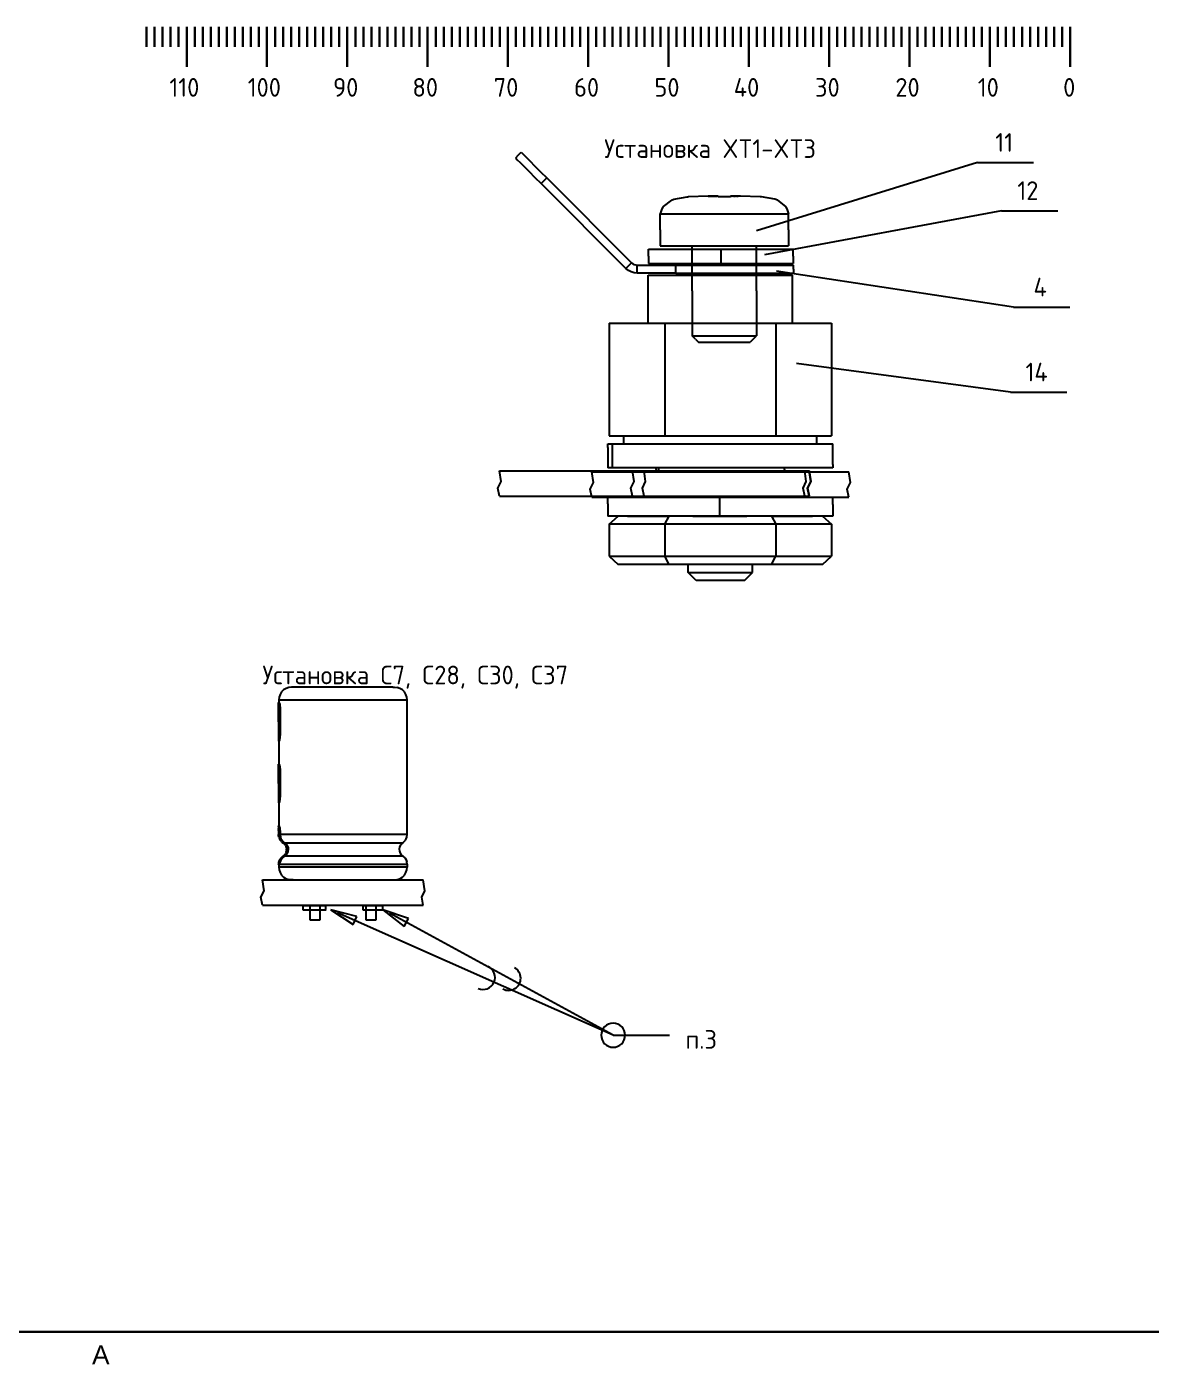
# Model space of a CAD drawing. Header units: inches. Extents: x 0 to 594, y -420 to 0.
# Drawn here: x 141.6 to 281.6, y -419 to -252.6 of the extents above; entities that cross this region are included whole.
import ezdxf

# ---------------------------------------------------------------- set-up
doc = ezdxf.new("R2010")
doc.units = ezdxf.units.IN
doc.header["$MEASUREMENT"] = 0
doc.styles.add('Arial0', font='arial.ttf', dxfattribs={"height": 3.644212})
doc.styles.add('GOST type B0', font='', dxfattribs={"height": 3.175})
doc.styles.get('GOST type B0').set_extended_font_data('GOST type B')

msp = doc.modelspace()

# ---------------------------------------------------------------- linework, layer by layer
at = {"color": 152, "true_color": 0x007ac0}
for p, q in [((156.56, -252.6), (156.56, -255.1)), ((156.56, -255.1), (156.56, -252.6)), ((157.56, -252.6), (157.56, -255.1)), ((157.56, -255.1), (157.56, -252.6)), ((158.56, -252.6), (158.56, -255.1)), ((158.56, -255.1), (158.56, -252.6)), ((159.56, -252.6), (159.56, -255.1)), ((159.56, -255.1), (159.56, -252.6)), ((160.56, -252.6), (160.56, -255.1)), ((160.56, -255.1), (160.56, -252.6)), ((161.56, -252.6), (161.56, -257.6)), ((161.56, -257.6), (161.56, -252.6)), ((161.56, -252.6), (161.56, -255.1)), ((161.56, -255.1), (161.56, -252.6)), ((162.56, -252.6), (162.56, -255.1)), ((162.56, -255.1), (162.56, -252.6)), ((163.56, -252.6), (163.56, -255.1)), ((163.56, -255.1), (163.56, -252.6)), ((164.56, -252.6), (164.56, -255.1)), ((164.56, -255.1), (164.56, -252.6)), ((165.56, -252.6), (165.56, -255.1)), ((165.56, -255.1), (165.56, -252.6)), ((166.56, -252.6), (166.56, -255.1)), ((166.56, -255.1), (166.56, -252.6)), ((167.56, -252.6), (167.56, -255.1)), ((167.56, -255.1), (167.56, -252.6)), ((168.56, -252.6), (168.56, -255.1)), ((168.56, -255.1), (168.56, -252.6)), ((169.56, -252.6), (169.56, -255.1)), ((169.56, -255.1), (169.56, -252.6)), ((170.56, -252.6), (170.56, -255.1)), ((170.56, -255.1), (170.56, -252.6)), ((171.56, -252.6), (171.56, -257.6)), ((171.56, -257.6), (171.56, -252.6)), ((171.56, -252.6), (171.56, -255.1)), ((171.56, -255.1), (171.56, -252.6)), ((172.56, -252.6), (172.56, -255.1)), ((172.56, -255.1), (172.56, -252.6)), ((173.56, -252.6), (173.56, -255.1)), ((173.56, -255.1), (173.56, -252.6)), ((174.56, -252.6), (174.56, -255.1)), ((174.56, -255.1), (174.56, -252.6)), ((175.56, -252.6), (175.56, -255.1)), ((175.56, -255.1), (175.56, -252.6)), ((176.56, -252.6), (176.56, -255.1)), ((176.56, -255.1), (176.56, -252.6)), ((177.56, -252.6), (177.56, -255.1)), ((177.56, -255.1), (177.56, -252.6)), ((178.56, -252.6), (178.56, -255.1)), ((178.56, -255.1), (178.56, -252.6)), ((179.56, -252.6), (179.56, -255.1)), ((179.56, -255.1), (179.56, -252.6)), ((180.56, -252.6), (180.56, -255.1)), ((180.56, -255.1), (180.56, -252.6)), ((181.56, -252.6), (181.56, -257.6)), ((181.56, -257.6), (181.56, -252.6)), ((181.56, -252.6), (181.56, -255.1)), ((181.56, -255.1), (181.56, -252.6)), ((182.56, -252.6), (182.56, -255.1)), ((182.56, -255.1), (182.56, -252.6)), ((183.56, -252.6), (183.56, -255.1)), ((183.56, -255.1), (183.56, -252.6)), ((184.56, -252.6), (184.56, -255.1)), ((184.56, -255.1), (184.56, -252.6)), ((185.56, -252.6), (185.56, -255.1)), ((185.56, -255.1), (185.56, -252.6)), ((186.56, -252.6), (186.56, -255.1)), ((186.56, -255.1), (186.56, -252.6)), ((187.56, -252.6), (187.56, -255.1)), ((187.56, -255.1), (187.56, -252.6)), ((188.56, -252.6), (188.56, -255.1)), ((188.56, -255.1), (188.56, -252.6)), ((189.56, -252.6), (189.56, -255.1)), ((189.56, -255.1), (189.56, -252.6)), ((190.56, -252.6), (190.56, -255.1)), ((190.56, -255.1), (190.56, -252.6)), ((191.56, -252.6), (191.56, -257.6)), ((191.56, -257.6), (191.56, -252.6)), ((191.56, -252.6), (191.56, -255.1)), ((191.56, -255.1), (191.56, -252.6)), ((192.56, -252.6), (192.56, -255.1)), ((192.56, -255.1), (192.56, -252.6)), ((193.56, -252.6), (193.56, -255.1)), ((193.56, -255.1), (193.56, -252.6)), ((194.56, -252.6), (194.56, -255.1)), ((194.56, -255.1), (194.56, -252.6)), ((195.56, -252.6), (195.56, -255.1)), ((195.56, -255.1), (195.56, -252.6)), ((196.56, -252.6), (196.56, -255.1)), ((196.56, -255.1), (196.56, -252.6)), ((197.56, -252.6), (197.56, -255.1)), ((197.56, -255.1), (197.56, -252.6)), ((198.56, -252.6), (198.56, -255.1)), ((198.56, -255.1), (198.56, -252.6)), ((199.56, -252.6), (199.56, -255.1)), ((199.56, -255.1), (199.56, -252.6)), ((200.56, -252.6), (200.56, -255.1)), ((200.56, -255.1), (200.56, -252.6)), ((201.56, -252.6), (201.56, -257.6)), ((201.56, -257.6), (201.56, -252.6)), ((201.56, -252.6), (201.56, -255.1)), ((201.56, -255.1), (201.56, -252.6)), ((202.56, -252.6), (202.56, -255.1)), ((202.56, -255.1), (202.56, -252.6)), ((203.56, -252.6), (203.56, -255.1)), ((203.56, -255.1), (203.56, -252.6)), ((204.56, -252.6), (204.56, -255.1)), ((204.56, -255.1), (204.56, -252.6)), ((205.56, -252.6), (205.56, -255.1)), ((205.56, -255.1), (205.56, -252.6)), ((206.56, -252.6), (206.56, -255.1)), ((206.56, -255.1), (206.56, -252.6)), ((207.56, -252.6), (207.56, -255.1)), ((207.56, -255.1), (207.56, -252.6)), ((208.56, -252.6), (208.56, -255.1)), ((208.56, -255.1), (208.56, -252.6)), ((209.56, -252.6), (209.56, -255.1)), ((209.56, -255.1), (209.56, -252.6)), ((210.56, -252.6), (210.56, -255.1)), ((210.56, -255.1), (210.56, -252.6)), ((211.56, -252.6), (211.56, -257.6)), ((211.56, -257.6), (211.56, -252.6)), ((211.56, -252.6), (211.56, -255.1)), ((211.56, -255.1), (211.56, -252.6)), ((212.56, -252.6), (212.56, -255.1)), ((212.56, -255.1), (212.56, -252.6)), ((213.56, -252.6), (213.56, -255.1)), ((213.56, -255.1), (213.56, -252.6)), ((214.56, -252.6), (214.56, -255.1)), ((214.56, -255.1), (214.56, -252.6)), ((215.56, -252.6), (215.56, -255.1)), ((215.56, -255.1), (215.56, -252.6)), ((216.56, -252.6), (216.56, -255.1)), ((216.56, -255.1), (216.56, -252.6)), ((217.56, -252.6), (217.56, -255.1)), ((217.56, -255.1), (217.56, -252.6)), ((218.56, -252.6), (218.56, -255.1)), ((218.56, -255.1), (218.56, -252.6)), ((219.56, -252.6), (219.56, -255.1)), ((219.56, -255.1), (219.56, -252.6)), ((220.56, -252.6), (220.56, -255.1)), ((220.56, -255.1), (220.56, -252.6)), ((221.56, -252.6), (221.56, -257.6)), ((221.56, -257.6), (221.56, -252.6)), ((221.56, -252.6), (221.56, -255.1)), ((221.56, -255.1), (221.56, -252.6)), ((222.56, -252.6), (222.56, -255.1)), ((222.56, -255.1), (222.56, -252.6)), ((223.56, -252.6), (223.56, -255.1)), ((223.56, -255.1), (223.56, -252.6)), ((224.56, -252.6), (224.56, -255.1)), ((224.56, -255.1), (224.56, -252.6)), ((225.56, -252.6), (225.56, -255.1)), ((225.56, -255.1), (225.56, -252.6)), ((226.56, -252.6), (226.56, -255.1)), ((226.56, -255.1), (226.56, -252.6)), ((227.56, -252.6), (227.56, -255.1)), ((227.56, -255.1), (227.56, -252.6)), ((228.56, -252.6), (228.56, -255.1)), ((228.56, -255.1), (228.56, -252.6)), ((229.56, -252.6), (229.56, -255.1)), ((229.56, -255.1), (229.56, -252.6)), ((230.56, -252.6), (230.56, -255.1)), ((230.56, -255.1), (230.56, -252.6)), ((231.56, -252.6), (231.56, -257.6)), ((231.56, -257.6), (231.56, -252.6)), ((231.56, -252.6), (231.56, -255.1)), ((231.56, -255.1), (231.56, -252.6)), ((232.56, -252.6), (232.56, -255.1)), ((232.56, -255.1), (232.56, -252.6)), ((233.56, -252.6), (233.56, -255.1)), ((233.56, -255.1), (233.56, -252.6)), ((234.56, -252.6), (234.56, -255.1)), ((234.56, -255.1), (234.56, -252.6)), ((235.56, -252.6), (235.56, -255.1)), ((235.56, -255.1), (235.56, -252.6)), ((236.56, -252.6), (236.56, -255.1)), ((236.56, -255.1), (236.56, -252.6)), ((237.56, -252.6), (237.56, -255.1)), ((237.56, -255.1), (237.56, -252.6)), ((238.56, -252.6), (238.56, -255.1)), ((238.56, -255.1), (238.56, -252.6)), ((239.56, -252.6), (239.56, -255.1)), ((239.56, -255.1), (239.56, -252.6)), ((240.56, -252.6), (240.56, -255.1)), ((240.56, -255.1), (240.56, -252.6)), ((241.56, -252.6), (241.56, -257.6)), ((241.56, -257.6), (241.56, -252.6)), ((241.56, -252.6), (241.56, -255.1)), ((241.56, -255.1), (241.56, -252.6)), ((242.56, -252.6), (242.56, -255.1)), ((242.56, -255.1), (242.56, -252.6)), ((243.56, -252.6), (243.56, -255.1)), ((243.56, -255.1), (243.56, -252.6)), ((244.56, -252.6), (244.56, -255.1)), ((244.56, -255.1), (244.56, -252.6)), ((245.56, -252.6), (245.56, -255.1)), ((245.56, -255.1), (245.56, -252.6)), ((246.56, -252.6), (246.56, -255.1)), ((246.56, -255.1), (246.56, -252.6)), ((247.56, -252.6), (247.56, -255.1)), ((247.56, -255.1), (247.56, -252.6)), ((248.56, -252.6), (248.56, -255.1)), ((248.56, -255.1), (248.56, -252.6)), ((249.56, -252.6), (249.56, -255.1)), ((249.56, -255.1), (249.56, -252.6)), ((250.56, -252.6), (250.56, -255.1)), ((250.56, -255.1), (250.56, -252.6)), ((251.56, -252.6), (251.56, -257.6)), ((251.56, -257.6), (251.56, -252.6)), ((251.56, -252.6), (251.56, -255.1)), ((251.56, -255.1), (251.56, -252.6)), ((252.56, -252.6), (252.56, -255.1)), ((252.56, -255.1), (252.56, -252.6)), ((253.56, -252.6), (253.56, -255.1)), ((253.56, -255.1), (253.56, -252.6)), ((254.56, -252.6), (254.56, -255.1)), ((254.56, -255.1), (254.56, -252.6)), ((255.56, -252.6), (255.56, -255.1)), ((255.56, -255.1), (255.56, -252.6)), ((256.56, -252.6), (256.56, -255.1)), ((256.56, -255.1), (256.56, -252.6)), ((257.56, -252.6), (257.56, -255.1)), ((257.56, -255.1), (257.56, -252.6)), ((258.56, -252.6), (258.56, -255.1)), ((258.56, -255.1), (258.56, -252.6)), ((259.56, -252.6), (259.56, -255.1)), ((259.56, -255.1), (259.56, -252.6)), ((260.56, -252.6), (260.56, -255.1)), ((260.56, -255.1), (260.56, -252.6)), ((261.56, -252.6), (261.56, -257.6)), ((261.56, -257.6), (261.56, -252.6)), ((261.56, -252.6), (261.56, -255.1)), ((261.56, -255.1), (261.56, -252.6)), ((262.56, -252.6), (262.56, -255.1)), ((262.56, -255.1), (262.56, -252.6)), ((263.56, -252.6), (263.56, -255.1)), ((263.56, -255.1), (263.56, -252.6)), ((264.56, -252.6), (264.56, -255.1)), ((264.56, -255.1), (264.56, -252.6)), ((265.56, -252.6), (265.56, -255.1)), ((265.56, -255.1), (265.56, -252.6)), ((266.56, -252.6), (266.56, -255.1)), ((266.56, -255.1), (266.56, -252.6)), ((267.56, -252.6), (267.56, -255.1)), ((267.56, -255.1), (267.56, -252.6)), ((268.56, -252.6), (268.56, -255.1)), ((268.56, -255.1), (268.56, -252.6)), ((269.56, -252.6), (269.56, -255.1)), ((269.56, -255.1), (269.56, -252.6)), ((270.56, -252.6), (270.56, -255.1)), ((270.56, -255.1), (270.56, -252.6)), ((271.56, -252.6), (271.56, -257.6)), ((271.56, -257.6), (271.56, -252.6)), ((271.56, -252.6), (271.56, -255.1)), ((271.56, -255.1), (271.56, -252.6))]:
    msp.add_line(p, q, dxfattribs=at)
at = {"color": 18, "true_color": 0x000000}
for p, q in [((202.85, -268.58), (202.5, -268.93)), ((202.5, -268.93), (202.52, -268.95)), ((202.52, -268.95), (202.71, -269.14)), ((202.71, -269.14), (203.06, -269.49)), ((202.85, -268.58), (203.21, -268.22)), ((203.06, -269.49), (203.57, -270)), ((203.21, -268.22), (203.23, -268.25)), ((203.23, -268.25), (203.41, -268.43)), ((203.41, -268.43), (203.77, -268.79)), ((203.77, -268.79), (204.28, -269.29)), ((204.28, -269.29), (204.91, -269.93)), ((260, -269.5), (232.5, -278)), ((260, -269.5), (267, -269.5)), ((260, -269.5), (260, -269.5)), ((203.57, -270), (204.2, -270.63)), ((204.2, -270.63), (204.92, -271.35)), ((204.91, -269.93), (205.63, -270.64)), ((205.63, -270.64), (206.39, -271.4)), ((204.92, -271.35), (205.68, -272.11)), ((205.68, -272.11), (206.39, -271.4)), ((216.24, -282.67), (205.68, -272.11)), ((206.39, -271.4), (216.95, -281.96)), ((221.9, -274.18), (220.89, -274.98)), ((221.9, -274.18), (222.21, -274.06)), ((222.21, -274.06), (223.86, -273.77)), ((223.86, -273.77), (223.99, -273.76)), ((223.99, -273.76), (223.99, -273.76)), ((224.05, -273.76), (223.99, -273.76)), ((226.47, -273.67), (224.05, -273.76)), ((226.81, -273.67), (226.47, -273.67)), ((226.47, -273.67), (226.79, -273.67)), ((226.79, -273.67), (226.8, -273.67)), ((227.11, -273.67), (226.81, -273.67)), ((226.83, -273.67), (226.96, -273.67)), ((226.96, -273.67), (227.1, -273.67)), ((227.38, -273.67), (227.11, -273.67)), ((227.11, -273.67), (227.12, -273.67)), ((227.12, -273.67), (227.38, -273.67)), ((227.59, -273.67), (227.38, -273.67)), ((227.38, -273.67), (227.38, -273.67)), ((227.42, -273.67), (227.58, -273.67)), ((227.58, -273.67), (227.58, -273.67)), ((227.71, -273.67), (227.59, -273.67)), ((227.64, -273.67), (227.7, -273.67)), ((227.7, -273.67), (227.71, -273.67)), ((227.75, -273.67), (227.71, -273.67)), ((227.75, -273.76), (227.75, -273.67)), ((228.17, -273.76), (227.75, -273.76)), ((228.58, -273.76), (228.17, -273.76)), ((229.25, -273.76), (228.58, -273.76)), ((229.25, -273.67), (229.29, -273.67)), ((229.3, -273.67), (229.25, -273.67)), ((229.25, -273.67), (229.25, -273.76)), ((229.29, -273.67), (229.29, -273.67)), ((229.42, -273.67), (229.3, -273.67)), ((229.37, -273.67), (229.41, -273.67)), ((229.41, -273.67), (229.42, -273.67)), ((229.63, -273.67), (229.42, -273.67)), ((229.55, -273.67), (229.62, -273.67)), ((229.62, -273.67), (229.63, -273.67)), ((229.91, -273.67), (229.63, -273.67)), ((229.73, -273.67), (229.89, -273.67)), ((229.89, -273.67), (229.9, -273.67)), ((230.21, -273.67), (229.91, -273.67)), ((230.02, -273.67), (230.19, -273.67)), ((230.19, -273.67), (230.2, -273.67)), ((230.53, -273.67), (230.21, -273.67)), ((232.95, -273.76), (230.53, -273.67)), ((233, -273.76), (232.95, -273.76)), ((233.01, -273.76), (233, -273.76)), ((233.14, -273.77), (233.01, -273.76)), ((234.79, -274.06), (233.14, -273.77)), ((235.1, -274.18), (234.79, -274.06)), ((235.1, -274.18), (236.11, -274.98)), ((220.73, -275.25), (220.5, -275.86)), ((220.5, -275.86), (220.56, -275.86)), ((220.5, -277.86), (220.5, -275.86)), ((220.56, -275.86), (221.02, -275.86)), ((220.89, -274.98), (220.73, -275.25)), ((221.02, -275.86), (221.92, -275.86)), ((221.92, -275.86), (223.2, -275.86)), ((223.2, -275.86), (224.78, -275.86)), ((224.78, -275.86), (226.59, -275.86)), ((226.59, -275.86), (228.5, -275.86)), ((228.5, -275.86), (230.41, -275.86)), ((230.41, -275.86), (232.22, -275.86)), ((232.22, -275.86), (233.8, -275.86)), ((263, -275.5), (233.5, -281)), ((233.8, -275.86), (235.08, -275.86)), ((235.08, -275.86), (235.98, -275.86)), ((235.98, -275.86), (236.44, -275.86)), ((236.11, -274.98), (236.27, -275.25)), ((236.27, -275.25), (236.5, -275.86)), ((236.44, -275.86), (236.5, -275.86)), ((236.5, -277.86), (236.5, -275.86)), ((263, -275.5), (270, -275.5)), ((263, -275.5), (263, -275.5)), ((220.5, -277.86), (220.5, -279.86)), ((236.5, -277.86), (236.5, -279.86)), ((219.06, -280.26), (219.12, -280.26)), ((219.06, -281.16), (219.06, -280.26)), ((219.06, -281.16), (219.06, -282.06)), ((219.12, -280.26), (219.64, -280.26)), ((219.64, -280.26), (220.65, -280.26)), ((220.5, -279.86), (220.56, -279.86)), ((220.56, -279.86), (221.02, -279.86)), ((220.65, -280.26), (222.09, -280.26)), ((221.02, -279.86), (221.92, -279.86)), ((221.92, -279.86), (223.2, -279.86)), ((222.09, -280.26), (223.88, -280.26)), ((223.2, -279.86), (224.78, -279.86)), ((223.88, -280.26), (225.9, -280.26)), ((224.5, -285.46), (224.5, -279.86)), ((224.78, -279.86), (226.59, -279.86)), ((225.9, -280.26), (228.06, -280.26)), ((226.59, -279.86), (228.5, -279.86)), ((228.06, -280.26), (230.21, -280.26)), ((228.06, -280.26), (228.06, -282.06)), ((228.5, -279.86), (230.41, -279.86)), ((230.21, -280.26), (232.24, -280.26)), ((230.41, -279.86), (232.22, -279.86)), ((232.22, -279.86), (233.8, -279.86)), ((232.24, -280.26), (234.03, -280.26)), ((232.5, -285.46), (232.5, -279.86)), ((233.8, -279.86), (235.08, -279.86)), ((234.03, -280.26), (235.46, -280.26)), ((235.08, -279.86), (235.98, -279.86)), ((235.46, -280.26), (236.47, -280.26)), ((235.98, -279.86), (236.44, -279.86)), ((236.44, -279.86), (236.5, -279.86)), ((236.47, -280.26), (236.99, -280.26)), ((236.99, -280.26), (237.06, -280.26)), ((237.06, -281.16), (237.06, -280.26)), ((237.06, -281.16), (237.06, -282.06)), ((216.24, -282.67), (216.95, -281.96)), ((216.55, -282.92), (216.24, -282.67)), ((216.89, -283.11), (216.55, -282.92)), ((216.95, -281.96), (217.1, -282.09)), ((217.1, -282.09), (217.27, -282.18)), ((217.27, -282.18), (217.46, -282.24)), ((217.46, -282.24), (217.66, -282.26)), ((217.66, -282.26), (222.48, -282.26)), ((217.66, -283.26), (217.66, -282.26)), ((219.06, -282.06), (219.12, -282.06)), ((219.12, -282.06), (219.64, -282.06)), ((219.64, -282.06), (220.65, -282.06)), ((220.65, -282.06), (222.09, -282.06)), ((222.09, -282.06), (223.88, -282.06)), ((222.48, -283.26), (222.48, -282.26)), ((222.48, -282.26), (223.75, -282.26)), ((223.75, -282.26), (225.33, -282.26)), ((223.88, -282.06), (225.9, -282.06)), ((225.33, -282.26), (227.14, -282.26)), ((225.9, -282.06), (228.06, -282.06)), ((227.14, -282.26), (229.06, -282.26)), ((228.06, -282.06), (230.21, -282.06)), ((229.06, -282.26), (230.98, -282.26)), ((230.21, -282.06), (232.24, -282.06)), ((230.98, -282.26), (232.79, -282.26)), ((232.24, -282.06), (234.03, -282.06)), ((232.79, -282.26), (234.38, -282.26)), ((234.03, -282.06), (235.46, -282.06)), ((234.38, -282.26), (235.67, -282.26)), ((235.46, -282.06), (236.47, -282.06)), ((235.67, -282.26), (236.57, -282.26)), ((236.47, -282.06), (236.99, -282.06)), ((236.57, -282.26), (237.03, -282.26)), ((236.99, -282.06), (237.06, -282.06)), ((237.03, -282.26), (237.09, -282.26)), ((237.09, -282.76), (237.09, -282.26)), ((237.09, -282.76), (237.09, -283.26)), ((217.27, -283.22), (216.89, -283.11)), ((217.66, -283.26), (217.27, -283.22)), ((222.48, -283.26), (217.66, -283.26)), ((219, -283.5), (219.26, -283.5)), ((219, -289.5), (219, -283.5)), ((219.26, -283.5), (220.03, -283.5)), ((220.03, -283.5), (221.26, -283.5)), ((221.26, -283.5), (222.89, -283.5)), ((222.48, -283.26), (223.75, -283.26)), ((222.89, -283.5), (224.81, -283.5)), ((223.75, -283.26), (225.33, -283.26)), ((224.81, -283.5), (226.92, -283.5)), ((225.33, -283.26), (227.14, -283.26)), ((226.92, -283.5), (229.08, -283.5)), ((227.14, -283.26), (229.06, -283.26)), ((229.06, -283.26), (230.98, -283.26)), ((229.08, -283.5), (231.19, -283.5)), ((230.98, -283.26), (232.79, -283.26)), ((231.19, -283.5), (233.11, -283.5)), ((232.79, -283.26), (234.38, -283.26)), ((233.11, -283.5), (234.74, -283.5)), ((234.38, -283.26), (235.67, -283.26)), ((234.74, -283.5), (235.97, -283.5)), ((264.5, -287.5), (235, -283)), ((235.67, -283.26), (236.57, -283.26)), ((235.97, -283.5), (236.74, -283.5)), ((236.57, -283.26), (237.03, -283.26)), ((236.74, -283.5), (237, -283.5)), ((237, -289.5), (237, -283.5)), ((237.03, -283.26), (237.09, -283.26)), ((224.5, -285.46), (224.5, -291.06)), ((232.5, -285.46), (232.5, -291.06)), ((264.5, -287.5), (271.5, -287.5)), ((264.5, -287.5), (264.5, -287.5)), ((214.14, -289.5), (221.07, -289.5)), ((214.14, -289.5), (214.14, -303.5)), ((221.07, -289.5), (234.93, -289.5)), ((221.07, -289.5), (221.07, -303.5)), ((234.93, -289.5), (241.86, -289.5)), ((234.93, -289.5), (234.93, -303.5)), ((241.86, -289.5), (241.86, -303.5)), ((224.5, -291.06), (224.53, -291.06)), ((224.9, -291.46), (224.5, -291.06)), ((224.53, -291.06), (224.76, -291.06)), ((224.76, -291.06), (225.21, -291.06)), ((225.21, -291.06), (225.85, -291.06)), ((225.85, -291.06), (226.64, -291.06)), ((226.64, -291.06), (227.54, -291.06)), ((227.54, -291.06), (228.5, -291.06)), ((228.5, -291.06), (229.46, -291.06)), ((229.46, -291.06), (230.36, -291.06)), ((230.36, -291.06), (231.15, -291.06)), ((231.15, -291.06), (231.79, -291.06)), ((231.79, -291.06), (232.24, -291.06)), ((232.1, -291.46), (232.5, -291.06)), ((232.24, -291.06), (232.47, -291.06)), ((232.47, -291.06), (232.5, -291.06)), ((224.9, -291.46), (225.3, -291.86)), ((225.3, -291.86), (225.32, -291.86)), ((225.32, -291.86), (225.51, -291.86)), ((225.51, -291.86), (225.87, -291.86)), ((225.87, -291.86), (226.38, -291.86)), ((226.38, -291.86), (227.01, -291.86)), ((227.01, -291.86), (227.73, -291.86)), ((227.73, -291.86), (228.5, -291.86)), ((228.5, -291.86), (229.27, -291.86)), ((229.27, -291.86), (229.99, -291.86)), ((229.99, -291.86), (230.62, -291.86)), ((230.62, -291.86), (231.13, -291.86)), ((231.13, -291.86), (231.49, -291.86)), ((231.49, -291.86), (231.68, -291.86)), ((231.68, -291.86), (231.7, -291.86)), ((232.1, -291.46), (231.7, -291.86)), ((264.13, -298.08), (237.5, -294.5)), ((264.13, -298.08), (271.13, -298.08)), ((264.13, -298.08), (264.13, -298.08)), ((214, -304.5), (214.01, -304.5)), ((214, -304.94), (214, -304.5)), ((214.01, -304.5), (214.53, -304.5)), ((214.14, -303.5), (217.61, -303.5)), ((214.53, -304.5), (215.84, -304.5)), ((214.53, -304.5), (214.53, -307.5)), ((215.84, -304.5), (217.86, -304.5)), ((216, -304.5), (216, -303.5)), ((217.61, -303.5), (221.07, -303.5)), ((217.86, -304.5), (220.46, -304.5)), ((220.46, -304.5), (223.5, -304.5)), ((221.07, -303.5), (228, -303.5)), ((223.5, -304.5), (226.81, -304.5)), ((226.81, -304.5), (230.18, -304.5)), ((228, -303.5), (234.93, -303.5)), ((230.18, -304.5), (233.43, -304.5)), ((233.43, -304.5), (236.36, -304.5)), ((234.93, -303.5), (238.39, -303.5)), ((236.36, -304.5), (238.8, -304.5)), ((238.39, -303.5), (241.86, -303.5)), ((238.8, -304.5), (240.62, -304.5)), ((240, -304.5), (240, -303.5)), ((240.62, -304.5), (241.7, -304.5)), ((241.7, -304.5), (242, -304.5)), ((242, -307.06), (242, -304.5)), ((214, -304.94), (214, -307.5)), ((200.5, -307.86), (239.09, -307.86)), ((200.7, -309.2), (200.5, -307.86)), ((214.01, -307.5), (214, -307.5)), ((214.53, -307.5), (214.01, -307.5)), ((215.84, -307.5), (214.53, -307.5)), ((217.86, -307.5), (215.84, -307.5)), ((217.06, -307.86), (239.06, -307.86)), ((217.26, -309.2), (217.06, -307.86)), ((220.46, -307.5), (217.86, -307.5)), ((218.5, -307.86), (238.5, -307.86)), ((218.7, -309.2), (218.5, -307.86)), ((220, -307.71), (220, -307.5)), ((220, -307.71), (220, -307.98)), ((220.31, -307.5), (220.31, -307.98)), ((223.5, -307.5), (220.46, -307.5)), ((226.81, -307.5), (223.5, -307.5)), ((230.18, -307.5), (226.81, -307.5)), ((233.43, -307.5), (230.18, -307.5)), ((236.36, -307.5), (233.43, -307.5)), ((236, -307.71), (236, -307.5)), ((236, -307.71), (236, -307.98)), ((238.8, -307.5), (236.36, -307.5)), ((238.7, -309.2), (238.5, -307.86)), ((240.62, -307.5), (238.8, -307.5)), ((239.26, -309.2), (239.06, -307.86)), ((239.29, -309.2), (239.09, -307.86)), ((241.7, -307.5), (240.62, -307.5)), ((242, -307.5), (241.7, -307.5)), ((242, -307.06), (242, -307.5)), ((200.3, -310), (200.7, -309.2)), ((211.8, -310.13), (212.2, -309.33)), ((212, -307.98), (244, -307.98)), ((212.2, -309.33), (212, -307.98)), ((216.86, -310), (217.26, -309.2)), ((218.3, -310), (218.7, -309.2)), ((238.3, -310), (238.7, -309.2)), ((238.86, -310), (239.26, -309.2)), ((238.89, -310), (239.29, -309.2)), ((243.8, -310.13), (244.2, -309.33)), ((244.2, -309.33), (244, -307.98)), ((200.5, -311), (200.3, -310)), ((200.5, -311), (239.09, -311)), ((212, -311.13), (211.8, -310.13)), ((212, -311.13), (244, -311.13)), ((214, -311.95), (214, -311.13)), ((217.06, -311), (216.86, -310)), ((217.06, -311), (239.06, -311)), ((218.5, -311), (218.3, -310)), ((218.5, -311), (238.5, -311)), ((227.94, -313.5), (227.94, -311.13)), ((238.5, -311), (238.3, -310)), ((239.06, -311), (238.86, -310)), ((239.09, -311), (238.89, -310)), ((242, -312.05), (242, -311.13)), ((244, -311.13), (243.8, -310.13)), ((214, -311.95), (214, -313.5)), ((242, -312.05), (242, -313.5)), ((214.1, -313.5), (214, -313.5)), ((214.89, -313.5), (214.1, -313.5)), ((214.14, -314.5), (215.3, -313.5)), ((221.07, -314.5), (214.14, -314.5)), ((214.14, -314.5), (214.14, -318.5)), ((216.44, -313.5), (214.89, -313.5)), ((218.67, -313.5), (216.44, -313.5)), ((216.44, -313.5), (221.44, -313.5)), ((221.44, -313.5), (218.67, -313.5)), ((221.07, -314.5), (221.65, -313.5)), ((234.93, -314.5), (221.07, -314.5)), ((221.07, -314.5), (221.07, -318.5)), ((224.59, -313.5), (221.44, -313.5)), ((227.94, -313.5), (224.59, -313.5)), ((224.59, -313.5), (231.29, -313.5)), ((231.29, -313.5), (227.94, -313.5)), ((234.45, -313.5), (231.29, -313.5)), ((234.35, -313.5), (234.93, -314.5)), ((237.24, -313.5), (234.45, -313.5)), ((234.45, -313.5), (239.49, -313.5)), ((241.86, -314.5), (234.93, -314.5)), ((234.93, -314.5), (234.93, -318.5)), ((239.49, -313.5), (237.24, -313.5)), ((241.07, -313.5), (239.49, -313.5)), ((240.7, -313.5), (241.86, -314.5)), ((241.89, -313.5), (241.07, -313.5)), ((241.86, -314.5), (241.86, -318.5)), ((242, -313.5), (241.89, -313.5)), ((214.14, -318.5), (215.3, -319.5)), ((214.14, -318.5), (221.07, -318.5)), ((221.65, -319.5), (215.3, -319.5)), ((221.65, -319.5), (221.07, -318.5)), ((221.07, -318.5), (234.93, -318.5)), ((234.35, -319.5), (221.65, -319.5)), ((224, -320.5), (224, -319.5)), ((232, -320.5), (232, -319.5)), ((234.35, -319.5), (234.93, -318.5)), ((240.7, -319.5), (234.35, -319.5)), ((234.93, -318.5), (241.86, -318.5)), ((240.7, -319.5), (241.86, -318.5)), ((224, -320.5), (224.12, -320.5)), ((225, -321.5), (224, -320.5)), ((224.12, -320.5), (224.46, -320.5)), ((224.46, -320.5), (225.01, -320.5)), ((225.01, -320.5), (225.73, -320.5)), ((225.73, -320.5), (226.58, -320.5)), ((226.58, -320.5), (227.52, -320.5)), ((227.52, -320.5), (228.48, -320.5)), ((228.48, -320.5), (229.42, -320.5)), ((229.42, -320.5), (230.27, -320.5)), ((230.27, -320.5), (230.99, -320.5)), ((230.99, -320.5), (231.54, -320.5)), ((231, -321.5), (232, -320.5)), ((231.54, -320.5), (231.88, -320.5)), ((231.88, -320.5), (232, -320.5)), ((225.09, -321.5), (225, -321.5)), ((225.34, -321.5), (225.09, -321.5)), ((225.75, -321.5), (225.34, -321.5)), ((226.3, -321.5), (225.75, -321.5)), ((226.94, -321.5), (226.3, -321.5)), ((227.64, -321.5), (226.94, -321.5)), ((228.36, -321.5), (227.64, -321.5)), ((229.06, -321.5), (228.36, -321.5)), ((229.7, -321.5), (229.06, -321.5)), ((230.25, -321.5), (229.7, -321.5)), ((230.66, -321.5), (230.25, -321.5)), ((230.91, -321.5), (230.66, -321.5)), ((231, -321.5), (230.91, -321.5)), ((173.06, -336.02), (173.02, -336.38)), ((173.18, -335.68), (173.06, -336.02)), ((173.37, -335.38), (173.18, -335.68)), ((173.62, -335.13), (173.37, -335.38)), ((173.93, -334.94), (173.62, -335.13)), ((174.26, -334.82), (173.93, -334.94)), ((174.62, -334.78), (174.26, -334.82)), ((174.81, -334.78), (174.62, -334.78)), ((175.35, -334.78), (174.81, -334.78)), ((176.23, -334.78), (175.35, -334.78)), ((177.38, -334.78), (176.23, -334.78)), ((178.75, -334.78), (177.38, -334.78)), ((180.25, -334.78), (178.75, -334.78)), ((181.79, -334.78), (180.25, -334.78)), ((183.29, -334.78), (181.79, -334.78)), ((184.66, -334.78), (183.29, -334.78)), ((185.81, -334.78), (184.66, -334.78)), ((186.69, -334.78), (185.81, -334.78)), ((187.23, -334.78), (186.69, -334.78)), ((187.23, -334.78), (187.42, -334.78)), ((187.23, -334.78), (187.78, -334.82)), ((187.42, -334.79), (187.42, -334.78)), ((188.11, -334.94), (187.78, -334.82)), ((188.42, -335.13), (188.11, -334.94)), ((188.67, -335.38), (188.42, -335.13)), ((188.86, -335.68), (188.67, -335.38)), ((188.98, -336.02), (188.86, -335.68)), ((189.02, -336.38), (188.98, -336.02)), ((173, -336.7), (173, -336.7)), ((173.04, -336.7), (173, -336.7)), ((173, -339.1), (173, -336.7)), ((173.02, -336.38), (173.02, -336.7)), ((173.02, -336.38), (173.25, -336.38)), ((173.06, -336.72), (173.04, -336.7)), ((173.06, -336.7), (173.04, -336.7)), ((173.06, -336.7), (173.09, -336.75)), ((173.09, -336.79), (173.06, -336.72)), ((173.09, -336.75), (173.12, -336.83)), ((173.11, -336.91), (173.09, -336.79)), ((173.14, -337.05), (173.11, -336.91)), ((173.12, -336.83), (173.14, -336.96)), ((173.14, -336.96), (173.16, -337.12)), ((173.15, -337.22), (173.14, -337.05)), ((173.16, -337.5), (173.15, -337.22)), ((173.16, -337.12), (173.18, -337.3)), ((173.16, -340.7), (173.16, -337.5)), ((173.18, -337.5), (173.16, -337.5)), ((173.18, -337.3), (173.18, -337.5)), ((173.18, -337.5), (173.18, -340.7)), ((173.25, -336.38), (173.94, -336.38)), ((173.94, -336.38), (175.03, -336.38)), ((175.03, -336.38), (176.48, -336.38)), ((176.48, -336.38), (178.18, -336.38)), ((178.18, -336.38), (180.06, -336.38)), ((180.06, -336.38), (181.98, -336.38)), ((181.98, -336.38), (183.86, -336.38)), ((183.86, -336.38), (185.56, -336.38)), ((185.56, -336.38), (187.01, -336.38)), ((187.01, -336.38), (188.1, -336.38)), ((188.1, -336.38), (188.79, -336.38)), ((188.79, -336.38), (189.02, -336.38)), ((189.02, -353.13), (189.02, -336.38)), ((173, -339.1), (173, -341.5)), ((173.12, -341.24), (173.14, -341.08)), ((173.16, -341.14), (173.13, -341.29)), ((173.14, -341.08), (173.16, -340.9)), ((173.16, -340.9), (173.16, -340.7)), ((173.18, -340.7), (173.16, -340.7)), ((173.17, -340.97), (173.16, -341.14)), ((173.18, -340.7), (173.17, -340.97)), ((173, -341.5), (173.04, -341.5)), ((173, -341.5), (173, -341.5)), ((173.02, -341.5), (173.02, -344.38)), ((173.04, -341.5), (173.07, -341.45)), ((173.06, -341.5), (173.04, -341.5)), ((173.08, -341.47), (173.06, -341.5)), ((173.07, -341.45), (173.1, -341.36)), ((173.11, -341.4), (173.08, -341.47)), ((173.1, -341.36), (173.12, -341.24)), ((173.13, -341.29), (173.11, -341.4)), ((173, -344.38), (173, -344.38)), ((173.04, -344.38), (173, -344.38)), ((173, -346.78), (173, -344.38)), ((173.06, -344.4), (173.04, -344.38)), ((173.06, -344.38), (173.04, -344.38)), ((173.06, -344.38), (173.09, -344.43)), ((173.09, -344.47), (173.06, -344.4)), ((173.09, -344.43), (173.12, -344.51)), ((173.11, -344.59), (173.09, -344.47)), ((173.12, -344.51), (173.14, -344.64)), ((173.14, -344.73), (173.11, -344.59)), ((173.14, -344.64), (173.16, -344.8)), ((173.15, -344.9), (173.14, -344.73)), ((173.16, -345.18), (173.15, -344.9)), ((173.16, -344.8), (173.18, -344.98)), ((173.16, -348.38), (173.16, -345.18)), ((173.18, -345.18), (173.16, -345.18)), ((173.18, -344.98), (173.18, -345.18)), ((173.18, -345.18), (173.18, -348.38)), ((173, -346.78), (173, -349.18)), ((173, -349.18), (173.04, -349.18)), ((173, -349.18), (173, -349.18)), ((173.02, -349.18), (173.02, -352.06)), ((173.04, -349.18), (173.07, -349.13)), ((173.06, -349.18), (173.04, -349.18)), ((173.08, -349.15), (173.06, -349.18)), ((173.07, -349.13), (173.1, -349.04)), ((173.11, -349.08), (173.08, -349.15)), ((173.1, -349.04), (173.12, -348.92)), ((173.13, -348.97), (173.11, -349.08)), ((173.12, -348.92), (173.14, -348.76)), ((173.16, -348.82), (173.13, -348.97)), ((173.14, -348.76), (173.16, -348.58)), ((173.16, -348.58), (173.16, -348.38)), ((173.18, -348.38), (173.16, -348.38)), ((173.17, -348.65), (173.16, -348.82)), ((173.18, -348.38), (173.17, -348.65)), ((173, -352.06), (173, -352.06)), ((173.04, -352.06), (173, -352.06)), ((173, -352.11), (173, -352.06)), ((173, -352.11), (173, -352.36)), ((173, -352.44), (173, -352.36)), ((173, -352.44), (173, -352.53)), ((173, -352.62), (173, -352.53)), ((173, -352.62), (173, -353.01)), ((173.06, -352.08), (173.04, -352.06)), ((173.06, -352.06), (173.04, -352.06)), ((173.06, -352.06), (173.09, -352.11)), ((173.09, -352.15), (173.06, -352.08)), ((173.09, -352.11), (173.12, -352.19)), ((173.11, -352.27), (173.09, -352.15)), ((173.14, -352.41), (173.11, -352.27)), ((173.12, -352.19), (173.14, -352.32)), ((173.14, -352.32), (173.16, -352.48)), ((173.15, -352.58), (173.14, -352.41)), ((173.16, -352.86), (173.15, -352.58)), ((173.16, -352.48), (173.18, -352.66)), ((173.16, -353.13), (173.16, -352.86)), ((173.18, -352.86), (173.16, -352.86)), ((173.18, -352.66), (173.18, -352.86)), ((173.18, -352.86), (173.18, -353.13)), ((173, -353.01), (173, -353.13)), ((173.02, -353.13), (173, -353.13)), ((173.01, -353.3), (173, -353.13)), ((173.04, -353.46), (173.01, -353.3)), ((173.16, -353.13), (173.02, -353.13)), ((173.04, -353.46), (173.08, -353.57)), ((173.08, -353.57), (173.13, -353.68)), ((173.13, -353.68), (173.18, -353.77)), ((173.2, -353.42), (173.16, -353.13)), ((173.18, -353.13), (173.23, -353.45)), ((173.8, -353.13), (173.18, -353.13)), ((173.18, -353.77), (173.24, -353.86)), ((173.29, -353.68), (173.2, -353.42)), ((173.23, -353.45), (173.3, -353.65)), ((173.31, -353.94), (173.24, -353.86)), ((173.48, -353.95), (173.29, -353.68)), ((173.3, -353.65), (173.42, -353.84)), ((173.31, -353.94), (173.38, -354.02)), ((173.38, -354.02), (173.47, -354.1)), ((173.42, -353.84), (173.56, -354)), ((173.47, -354.1), (173.55, -354.16)), ((173.73, -354.16), (173.48, -353.95)), ((173.55, -354.16), (173.57, -354.16)), ((173.66, -354.24), (173.55, -354.16)), ((173.56, -354), (173.74, -354.14)), ((173.57, -354.16), (173.73, -354.16)), ((173.8, -354.38), (173.66, -354.24)), ((173.73, -354.16), (173.92, -354.32)), ((173.74, -354.14), (173.94, -354.3)), ((173.74, -354.14), (174.34, -354.14)), ((174.86, -353.13), (173.8, -353.13)), ((173.88, -354.51), (173.8, -354.38)), ((173.88, -354.51), (173.95, -354.67)), ((173.92, -354.32), (174.07, -354.53)), ((173.94, -354.3), (174.09, -354.52)), ((174.07, -354.53), (174.16, -354.75)), ((174.09, -354.52), (174.18, -354.74)), ((174.34, -354.14), (175.34, -354.14)), ((176.28, -353.13), (174.86, -353.13)), ((175.34, -354.14), (176.67, -354.14)), ((177.98, -353.13), (176.28, -353.13)), ((176.67, -354.14), (178.26, -354.14)), ((179.87, -353.13), (177.98, -353.13)), ((178.26, -354.14), (180.01, -354.14)), ((181.82, -353.13), (179.87, -353.13)), ((180.01, -354.14), (181.82, -354.14)), ((183.73, -353.13), (181.82, -353.13)), ((181.82, -354.14), (183.59, -354.14)), ((183.59, -354.14), (185.2, -354.14)), ((185.48, -353.13), (183.73, -353.13)), ((185.2, -354.14), (186.57, -354.14)), ((186.95, -353.13), (185.48, -353.13)), ((186.57, -354.14), (187.61, -354.14)), ((188.08, -353.13), (186.95, -353.13)), ((187.61, -354.14), (188.25, -354.14)), ((188.23, -354.37), (188.07, -354.67)), ((188.78, -353.13), (188.08, -353.13)), ((188.47, -354.14), (188.23, -354.37)), ((188.25, -354.14), (188.47, -354.14)), ((188.47, -354.14), (188.65, -354)), ((188.65, -354), (188.79, -353.84)), ((189.02, -353.13), (188.78, -353.13)), ((188.79, -353.84), (188.9, -353.65)), ((188.9, -353.65), (188.98, -353.46)), ((188.98, -353.46), (189.02, -353.13)), ((173.13, -356.28), (173.18, -356.19)), ((173.18, -356.19), (173.27, -356.06)), ((173.27, -356.06), (173.39, -355.93)), ((173.28, -356.29), (173.44, -356.06)), ((173.46, -356.06), (173.3, -356.28)), ((173.39, -355.93), (173.55, -355.8)), ((173.44, -356.06), (173.57, -355.92)), ((173.46, -356.06), (173.44, -356.06)), ((173.59, -355.93), (173.46, -356.06)), ((173.64, -355.74), (173.55, -355.8)), ((173.57, -355.8), (173.55, -355.8)), ((173.57, -355.92), (173.73, -355.8)), ((173.73, -355.8), (173.57, -355.8)), ((173.74, -355.82), (173.59, -355.93)), ((173.74, -355.64), (173.64, -355.74)), ((173.97, -355.57), (173.73, -355.8)), ((173.82, -355.55), (173.74, -355.64)), ((173.99, -355.59), (173.74, -355.82)), ((174.34, -355.82), (173.74, -355.82)), ((173.82, -355.55), (173.89, -355.43)), ((173.94, -355.32), (173.89, -355.43)), ((173.94, -355.32), (173.97, -355.21)), ((173.98, -354.81), (173.95, -354.67)), ((173.99, -355.08), (173.97, -355.21)), ((174.13, -355.28), (173.97, -355.57)), ((173.98, -354.81), (174, -354.95)), ((173.99, -355.08), (174, -354.95)), ((174.15, -355.29), (173.99, -355.59)), ((174.18, -354.95), (174.13, -355.28)), ((174.2, -354.95), (174.15, -355.29)), ((174.16, -354.75), (174.18, -354.95)), ((174.18, -354.74), (174.2, -354.95)), ((175.34, -355.82), (174.34, -355.82)), ((176.67, -355.82), (175.34, -355.82)), ((178.26, -355.82), (176.67, -355.82)), ((180.01, -355.82), (178.26, -355.82)), ((181.82, -355.82), (180.01, -355.82)), ((183.59, -355.82), (181.82, -355.82)), ((185.2, -355.82), (183.59, -355.82)), ((186.57, -355.82), (185.2, -355.82)), ((187.61, -355.82), (186.57, -355.82)), ((188.25, -355.82), (187.61, -355.82)), ((188.07, -354.67), (188.02, -354.95)), ((188.02, -354.95), (188.05, -355.21)), ((188.05, -355.21), (188.13, -355.44)), ((188.13, -355.44), (188.28, -355.65)), ((188.47, -355.82), (188.25, -355.82)), ((188.28, -355.65), (188.47, -355.82)), ((188.47, -355.82), (188.75, -356.06)), ((188.75, -356.06), (188.89, -356.28)), ((173.01, -356.66), (173, -356.82)), ((173, -356.82), (173.01, -356.82)), ((173, -356.84), (173, -356.82)), ((173, -356.84), (173, -356.86)), ((173, -356.86), (173.04, -356.86)), ((173, -356.86), (173, -356.86)), ((173.04, -356.51), (173.01, -356.66)), ((173.01, -356.82), (173.07, -356.82)), ((173.02, -356.86), (173.02, -357.18)), ((173.02, -357.18), (173.06, -357.53)), ((173.25, -357.18), (173.02, -357.18)), ((173.04, -356.51), (173.07, -356.42)), ((173.04, -356.86), (173.07, -356.82)), ((173.06, -356.86), (173.04, -356.86)), ((173.09, -356.82), (173.06, -356.86)), ((173.06, -357.53), (173.18, -357.87)), ((173.07, -356.42), (173.13, -356.28)), ((173.07, -356.82), (173.11, -356.7)), ((173.13, -356.7), (173.09, -356.82)), ((173.09, -356.82), (173.56, -356.82)), ((173.11, -356.7), (173.18, -356.51)), ((173.2, -356.51), (173.13, -356.7)), ((173.18, -356.51), (173.28, -356.29)), ((173.18, -357.87), (173.37, -358.17)), ((173.3, -356.28), (173.2, -356.51)), ((173.94, -357.18), (173.25, -357.18)), ((173.56, -356.82), (174.47, -356.82)), ((175.03, -357.18), (173.94, -357.18)), ((174.47, -356.82), (175.76, -356.82)), ((176.48, -357.18), (175.03, -357.18)), ((175.76, -356.82), (177.35, -356.82)), ((178.18, -357.18), (176.48, -357.18)), ((177.35, -356.82), (179.15, -356.82)), ((180.06, -357.18), (178.18, -357.18)), ((179.15, -356.82), (181.06, -356.82)), ((181.98, -357.18), (180.06, -357.18)), ((181.06, -356.82), (182.97, -356.82)), ((183.86, -357.18), (181.98, -357.18)), ((182.97, -356.82), (184.76, -356.82)), ((185.56, -357.18), (183.86, -357.18)), ((184.76, -356.82), (186.34, -356.82)), ((187.01, -357.18), (185.56, -357.18)), ((186.34, -356.82), (187.61, -356.82)), ((188.1, -357.18), (187.01, -357.18)), ((187.61, -356.82), (188.5, -356.82)), ((188.79, -357.18), (188.1, -357.18)), ((188.5, -356.82), (188.96, -356.82)), ((188.67, -358.17), (188.86, -357.87)), ((189.02, -357.18), (188.79, -357.18)), ((188.86, -357.87), (188.98, -357.53)), ((188.89, -356.28), (188.98, -356.51)), ((188.96, -356.82), (189.02, -356.82)), ((189.02, -356.82), (188.98, -356.51)), ((188.98, -357.53), (189.02, -357.18)), ((189.02, -356.82), (189.02, -357.18)), ((171, -358.78), (191.02, -358.78)), ((171.2, -360.12), (171, -358.78)), ((173.37, -358.17), (173.62, -358.43)), ((173.62, -358.43), (173.93, -358.62)), ((173.93, -358.62), (174.26, -358.74)), ((174.81, -358.78), (174.26, -358.74)), ((174.62, -358.78), (174.62, -358.76)), ((187.23, -358.78), (187.78, -358.74)), ((187.42, -358.76), (187.42, -358.78)), ((187.78, -358.74), (188.11, -358.62)), ((188.11, -358.62), (188.42, -358.43)), ((188.42, -358.43), (188.67, -358.17)), ((191.22, -360.12), (191.02, -358.78)), ((170.8, -360.92), (171.2, -360.12)), ((171, -361.92), (170.8, -360.92)), ((190.82, -360.92), (191.22, -360.12)), ((191.02, -361.92), (190.82, -360.92)), ((171, -361.92), (191.02, -361.92)), ((176.92, -363.78), (176.92, -361.92)), ((178.12, -361.92), (178.12, -363.78)), ((179.5, -362.5), (182.29, -364.34)), ((182.74, -363.34), (179.5, -362.5)), ((214.66, -378.1), (180.33, -362.87)), ((183.92, -363.78), (183.92, -361.92)), ((185.12, -361.92), (185.12, -363.78)), ((186, -362.5), (188.64, -364.56)), ((189.16, -363.59), (186, -362.5)), ((176.94, -363.78), (176.92, -363.78)), ((177.02, -363.78), (176.94, -363.78)), ((177.13, -363.78), (177.02, -363.78)), ((177.27, -363.78), (177.13, -363.78)), ((177.43, -363.78), (177.27, -363.78)), ((177.61, -363.78), (177.43, -363.78)), ((177.77, -363.78), (177.61, -363.78)), ((177.91, -363.78), (177.77, -363.78)), ((178.02, -363.78), (177.91, -363.78)), ((178.1, -363.78), (178.02, -363.78)), ((178.12, -363.78), (178.1, -363.78)), ((182.29, -364.34), (182.74, -363.34)), ((183.94, -363.78), (183.92, -363.78)), ((184.02, -363.78), (183.94, -363.78)), ((184.13, -363.78), (184.02, -363.78)), ((184.27, -363.78), (184.13, -363.78)), ((184.43, -363.78), (184.27, -363.78)), ((184.61, -363.78), (184.43, -363.78)), ((184.77, -363.78), (184.61, -363.78)), ((184.91, -363.78), (184.77, -363.78)), ((185.02, -363.78), (184.91, -363.78)), ((185.1, -363.78), (185.02, -363.78)), ((185.12, -363.78), (185.1, -363.78)), ((214.66, -378.1), (186.8, -362.93)), ((188.64, -364.56), (189.16, -363.59)), ((214.66, -376.6), (214.66, -376.6)), ((214.66, -376.6), (214.66, -376.6)), ((213.16, -378.1), (213.16, -378.1)), ((213.16, -378.1), (213.16, -378.1)), ((214.66, -378.1), (221.66, -378.1)), ((214.66, -378.1), (214.66, -378.1)), ((216.16, -378.1), (216.16, -378.1)), ((216.16, -378.1), (216.16, -378.1)), ((214.66, -379.6), (214.66, -379.6)), ((214.66, -379.6), (214.66, -379.6)), ((589, -415), (5, -415)), ((20, -415), (589, -415))]:
    msp.add_line(p, q, dxfattribs=at)
at = {"color": 195, "true_color": 0x7030a0}
for p, q in [((176.08, -362), (176.03, -362.05)), ((176.03, -362.05), (176.03, -362.5)), ((176.03, -362.5), (178.93, -362.5)), ((178.9, -362), (176.08, -362)), ((178.9, -362.47), (178.9, -362)), ((178.93, -362.5), (178.9, -362.47)), ((183.5, -362), (183.5, -362.5)), ((186, -362), (183.5, -362)), ((183.5, -362.5), (186, -362.5)), ((186, -362.5), (186, -362))]:
    msp.add_line(p, q, dxfattribs=at)
at = {"color": 7, "true_color": 0xffffff}
msp.add_line((20, -415), (589, -415), dxfattribs=at)
at = {"color": 18, "true_color": 0x000000}
for centre, start, end in [((198.45, -370.91), 246.0689, 66.0689), ((201.65, -371.02), 241.4337, 61.4337), ((214.66, -378.1), 90, 180), ((214.66, -378.1), 90, 180), ((214.66, -378.1), 0, 90), ((214.66, -378.1), 0, 90), ((214.66, -378.1), 180, 270), ((214.66, -378.1), 180, 270), ((214.66, -378.1), 270, 0), ((214.66, -378.1), 270, 0)]:
    msp.add_arc(centre, 1.5, start, end, dxfattribs=at)

# ---------------------------------------------------------------- texts
at = {"color": 12, "true_color": 0xc00000, "style": 'GOST type B0'}
for s, height, p in [('110', 2.319, (159.41, -261.3)), ('100', 2.319, (169.16, -261.3)), ('90', 2.319, (179.79, -261.3)), ('80', 2.319, (189.67, -261.3)), ('70', 2.319, (199.79, -261.3)), ('60', 2.319, (209.79, -261.3)), ('50', 2.319, (219.79, -261.3)), ('40', 2.319, (229.67, -261.3)), ('30', 2.319, (239.79, -261.3)), ('20', 2.319, (249.79, -261.3)), ('10', 2.319, (260.05, -261.3)), ('0', 2.32, (270.68, -261.3))]:
    msp.add_text(s, height=height, rotation=-0.0013, dxfattribs=at).set_placement(p)
for s, height, p in [('11', 2.319, (262.23, -268.15)), ('12', 2.319, (264.98, -274.15)), ('4', 2.32, (266.99, -286.15)), ('14', 2.319, (265.99, -296.73)), ('п.3', 2.319, (223.66, -379.78))]:
    msp.add_text(s, height=height, dxfattribs=at).set_placement(p)
at = {"color": 18, "true_color": 0x000000}
for s, height, style, p in [('Установка XT1-XT3', 2.319, 'GOST type B0', (213.55, -268.92)), ('Установка С7, С28, С30, С37', 2.319, 'GOST type B0', (171, -334.43)), ('A', 2.34, 'Arial0', (149.78, -419.05))]:
    msp.add_text(s, height=height, dxfattribs=dict(at, style=style)).set_placement(p)

doc.saveas('drawing.dxf')
